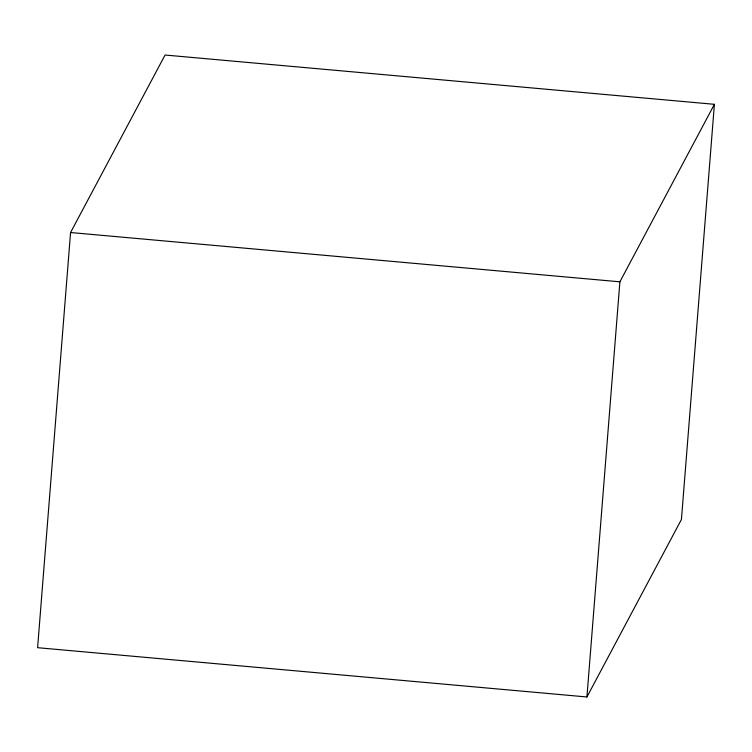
<?xml version="1.0" encoding="UTF-8"?>
<svg xmlns="http://www.w3.org/2000/svg" width="752" height="752" viewBox="0 0 752 752"><rect width="100%" height="100%" fill="white"/><g stroke="black" fill="none" stroke-linecap="round" stroke-linejoin="round"><path stroke-width="1.13" d="M70.566 232.528L37.6 647.688L586.927 696.972L681.434 519.472L714.4 104.312L165.073 55.028L70.566 232.528L619.892 281.812L714.4 104.312M586.927 696.972L619.892 281.812"/></g></svg>
